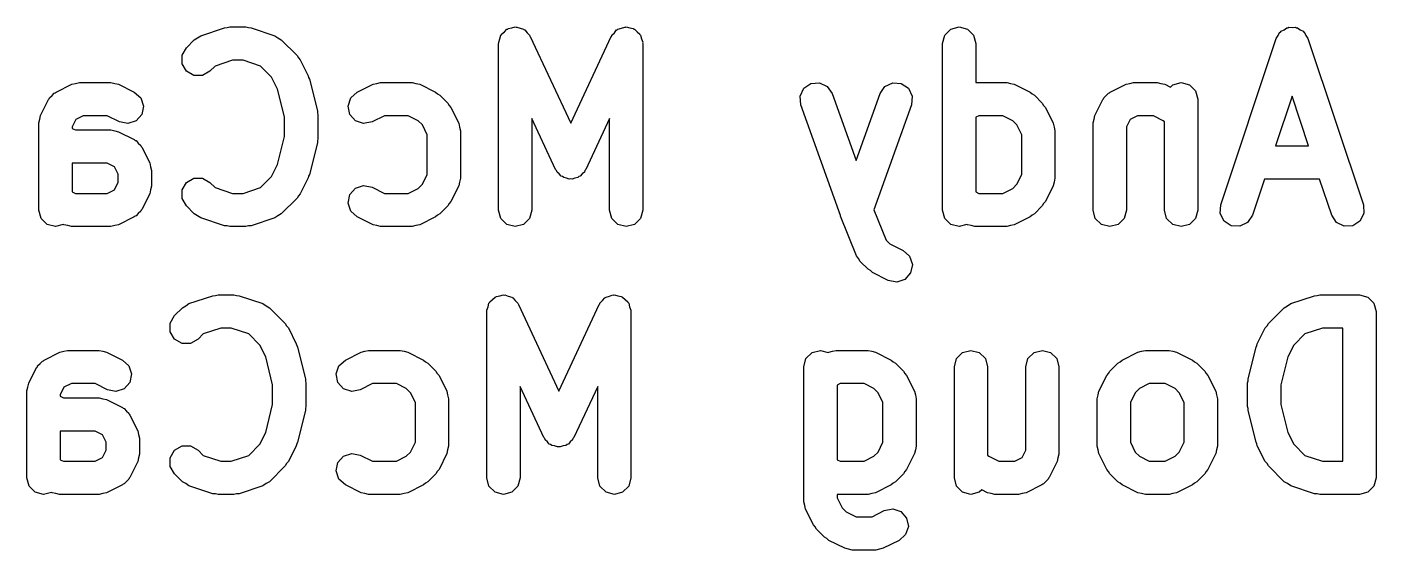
# Model space of a CAD drawing. Extents: x 112.8 to 171.6, y -69.1 to -64.2.
# Drawn here: x 125.27 to 137.43, y -69.06 to -64.34 of the extents above; entities that cross this region are included whole.
import ezdxf

# ---------------------------------------------------------------- set-up
doc = ezdxf.new("R2010")
doc.units = 0
doc.layers.add('BLACK', color=7, linetype='CONTINUOUS')

msp = doc.modelspace()

# ---------------------------------------------------------------- linework, layer by layer
at = {"layer": 'BLACK', "linetype": 'CONTINUOUS'}
for p, q in [((126.809, -64.4418), (126.838, -64.4228)), ((126.838, -64.4228), (127.052, -64.3514)), ((127.052, -64.3514), (127.076, -64.3499)), ((127.076, -64.3499), (127.1, -64.3437)), ((127.1, -64.3437), (127.243, -64.3437)), ((127.243, -64.3437), (127.266, -64.3499)), ((127.266, -64.3499), (127.29, -64.3514)), ((127.29, -64.3514), (127.504, -64.4228)), ((127.504, -64.4228), (127.533, -64.4418)), ((129.533, -64.4501), (129.541, -64.4187)), ((129.541, -64.4187), (129.546, -64.4139)), ((129.546, -64.4139), (129.548, -64.4077)), ((129.548, -64.4077), (129.573, -64.3868)), ((129.573, -64.3868), (129.596, -64.3638)), ((129.596, -64.3638), (129.603, -64.362)), ((129.603, -64.362), (129.608, -64.3577)), ((129.608, -64.3577), (129.64, -64.3521)), ((129.64, -64.3521), (129.671, -64.3437)), ((129.671, -64.3437), (129.678, -64.3454)), ((129.678, -64.3454), (129.684, -64.3442)), ((129.684, -64.3442), (129.715, -64.3554)), ((129.715, -64.3554), (129.746, -64.3638)), ((129.746, -64.3638), (129.751, -64.3685)), ((129.751, -64.3685), (129.757, -64.3708)), ((129.757, -64.3708), (129.778, -64.3957)), ((129.778, -64.3957), (129.801, -64.4187)), ((129.801, -64.4187), (129.803, -64.4251)), ((129.803, -64.4251), (129.807, -64.4302)), ((129.807, -64.4302), (130.171, -65.2104)), ((130.171, -65.2104), (130.535, -64.4302)), ((130.535, -64.4302), (130.54, -64.4251)), ((130.54, -64.4251), (130.541, -64.4187)), ((130.541, -64.4187), (130.564, -64.3957)), ((130.564, -64.3957), (130.585, -64.3708)), ((130.585, -64.3708), (130.591, -64.3685)), ((130.591, -64.3685), (130.596, -64.3638)), ((130.596, -64.3638), (130.628, -64.3554)), ((130.628, -64.3554), (130.658, -64.3442)), ((130.658, -64.3442), (130.665, -64.3454)), ((130.665, -64.3454), (130.671, -64.3437)), ((130.671, -64.3437), (130.703, -64.3521)), ((130.703, -64.3521), (130.735, -64.3577)), ((130.735, -64.3577), (130.74, -64.362)), ((130.74, -64.362), (130.746, -64.3638)), ((130.746, -64.3638), (130.769, -64.3868)), ((130.769, -64.3868), (130.794, -64.4077)), ((130.794, -64.4077), (130.796, -64.4139)), ((130.796, -64.4139), (130.801, -64.4187)), ((130.801, -64.4187), (130.81, -64.4501)), ((133.521, -64.4937), (133.541, -64.4187)), ((133.541, -64.4187), (133.596, -64.3638)), ((133.596, -64.3638), (133.671, -64.3437)), ((133.671, -64.3437), (133.746, -64.3638)), ((133.746, -64.3638), (133.801, -64.4187)), ((133.801, -64.4187), (133.821, -64.4937)), ((136.529, -64.4462), (136.545, -64.4211)), ((136.545, -64.4211), (136.559, -64.3941)), ((136.559, -64.3941), (136.567, -64.3891)), ((136.567, -64.3891), (136.572, -64.3814)), ((136.572, -64.3814), (136.599, -64.368)), ((136.599, -64.368), (136.624, -64.3514)), ((136.624, -64.3514), (136.633, -64.3508)), ((136.633, -64.3508), (136.641, -64.3467)), ((136.641, -64.3467), (136.671, -64.3485)), ((136.671, -64.3485), (136.701, -64.3467)), ((136.701, -64.3467), (136.709, -64.3508)), ((136.709, -64.3508), (136.719, -64.3514)), ((136.719, -64.3514), (136.744, -64.368)), ((136.744, -64.368), (136.771, -64.3814)), ((136.771, -64.3814), (136.776, -64.3891)), ((136.776, -64.3891), (136.783, -64.3941)), ((136.783, -64.3941), (136.797, -64.4211)), ((136.797, -64.4211), (136.814, -64.4462)), ((126.669, -64.5977), (126.708, -64.5305)), ((126.708, -64.5305), (126.779, -64.459)), ((126.779, -64.459), (126.809, -64.4418)), ((127.533, -64.4418), (127.563, -64.459)), ((127.563, -64.459), (127.706, -64.6019)), ((129.521, -64.4937), (129.523, -64.4872)), ((129.521, -65.9937), (129.521, -64.4937)), ((129.522, -64.4806), (129.533, -64.4501)), ((129.523, -64.4872), (129.522, -64.4806)), ((130.81, -64.4501), (130.821, -64.4806)), ((130.821, -64.4806), (130.819, -64.4872)), ((130.819, -64.4872), (130.821, -64.4937)), ((130.821, -64.4937), (130.821, -65.9937)), ((133.521, -65.9937), (133.521, -64.4937)), ((133.821, -64.4937), (133.821, -64.8437)), ((136.029, -65.9462), (136.529, -64.4462)), ((136.814, -64.4462), (137.314, -65.9462)), ((126.669, -64.6754), (126.669, -64.5977)), ((127.124, -64.6437), (126.967, -64.6962)), ((127.218, -64.6437), (127.124, -64.6437)), ((127.376, -64.6962), (127.218, -64.6437)), ((127.706, -64.6019), (127.718, -64.6228)), ((127.718, -64.6228), (127.734, -64.6409)), ((127.734, -64.6409), (127.805, -64.7837)), ((126.708, -64.7426), (126.669, -64.6754)), ((126.775, -64.7814), (126.708, -64.7426)), ((126.853, -64.7814), (126.775, -64.7814)), ((126.92, -64.7426), (126.853, -64.7814)), ((126.967, -64.6962), (126.92, -64.7426)), ((127.476, -64.7968), (127.376, -64.6962)), ((127.53, -64.9032), (127.476, -64.7968)), ((127.805, -64.7837), (127.809, -64.8)), ((125.533, -64.9309), (125.676, -64.8595)), ((125.676, -64.8595), (125.709, -64.8526)), ((125.709, -64.8526), (125.743, -64.8437)), ((125.743, -64.8437), (126.028, -64.8437)), ((126.028, -64.8437), (126.062, -64.8526)), ((126.062, -64.8526), (126.095, -64.8595)), ((126.095, -64.8595), (126.238, -64.9309)), ((127.593, -65.155), (127.53, -64.9032)), ((127.809, -64.8), (127.817, -64.8144)), ((127.817, -64.8144), (127.888, -65.1001)), ((128.247, -64.9309), (128.39, -64.8595)), ((128.39, -64.8595), (128.424, -64.8526)), ((128.424, -64.8526), (128.457, -64.8437)), ((128.457, -64.8437), (128.743, -64.8437)), ((128.743, -64.8437), (128.776, -64.8526)), ((128.776, -64.8526), (128.81, -64.8595)), ((128.81, -64.8595), (128.953, -64.9309)), ((132.238, -64.9667), (132.271, -64.8966)), ((132.271, -64.8966), (132.335, -64.8524)), ((132.335, -64.8524), (132.412, -64.8461)), ((132.412, -64.8461), (132.483, -64.8793)), ((132.483, -64.8793), (132.527, -64.9432)), ((132.959, -64.9432), (133.003, -64.8793)), ((133.003, -64.8793), (133.073, -64.8461)), ((133.073, -64.8461), (133.15, -64.8524)), ((133.15, -64.8524), (133.214, -64.8966)), ((133.214, -64.8966), (133.247, -64.9667)), ((133.821, -64.8437), (134.1, -64.8437)), ((134.1, -64.8437), (134.133, -64.8526)), ((134.133, -64.8526), (134.167, -64.8595)), ((134.167, -64.8595), (134.31, -64.9309)), ((135.033, -64.9309), (135.176, -64.8595)), ((135.176, -64.8595), (135.209, -64.8526)), ((135.209, -64.8526), (135.243, -64.8437)), ((135.243, -64.8437), (135.457, -64.8437)), ((135.457, -64.8437), (135.49, -64.8526)), ((135.49, -64.8526), (135.524, -64.8595)), ((135.524, -64.8595), (135.575, -64.885)), ((135.575, -64.885), (135.596, -64.8638)), ((135.596, -64.8638), (135.671, -64.8437)), ((135.671, -64.8437), (135.746, -64.8638)), ((135.746, -64.8638), (135.801, -64.9187)), ((125.394, -65.1409), (125.466, -64.998)), ((125.466, -64.998), (125.472, -64.9912)), ((125.472, -64.9912), (125.475, -64.9825)), ((125.475, -64.9825), (125.497, -64.9625)), ((125.497, -64.9625), (125.517, -64.9399)), ((125.517, -64.9399), (125.526, -64.937)), ((125.526, -64.937), (125.533, -64.9309)), ((126.238, -64.9309), (126.296, -64.9825)), ((126.296, -64.9825), (126.321, -65.0561)), ((128.164, -65.0561), (128.189, -64.9825)), ((128.189, -64.9825), (128.247, -64.9309)), ((128.953, -64.9309), (128.971, -64.947)), ((128.971, -64.947), (128.992, -64.959)), ((128.992, -64.959), (129.063, -65.0305)), ((129.063, -65.0305), (129.075, -65.0514)), ((132.244, -65.0441), (132.238, -64.9667)), ((132.527, -64.9432), (132.743, -65.5477)), ((132.743, -65.5477), (132.959, -64.9432)), ((133.247, -64.9667), (133.241, -65.0441)), ((134.31, -64.9309), (134.328, -64.947)), ((134.328, -64.947), (134.349, -64.959)), ((134.349, -64.959), (134.42, -65.0305)), ((134.42, -65.0305), (134.432, -65.0514)), ((134.894, -65.1409), (134.966, -64.998)), ((134.966, -64.998), (134.972, -64.9912)), ((134.972, -64.9912), (134.975, -64.9825)), ((134.975, -64.9825), (134.997, -64.9625)), ((134.997, -64.9625), (135.017, -64.9399)), ((135.017, -64.9399), (135.026, -64.937)), ((135.026, -64.937), (135.033, -64.9309)), ((135.801, -64.9187), (135.821, -64.9937)), ((135.821, -64.9937), (135.821, -65.9937)), ((136.671, -64.968), (136.522, -65.4151)), ((136.82, -65.4151), (136.671, -64.968)), ((125.387, -65.1747), (125.394, -65.1409)), ((125.778, -65.1437), (125.712, -65.1769)), ((125.993, -65.1437), (125.778, -65.1437)), ((126.104, -65.1993), (125.993, -65.1437)), ((126.305, -65.1322), (126.254, -65.1903)), ((126.321, -65.0561), (126.305, -65.1322)), ((127.593, -65.3323), (127.593, -65.155)), ((127.888, -65.1001), (127.888, -65.1187)), ((127.888, -65.1187), (127.893, -65.1365)), ((127.893, -65.1365), (127.893, -65.3508)), ((128.18, -65.1322), (128.164, -65.0561)), ((128.231, -65.1903), (128.18, -65.1322)), ((128.492, -65.1437), (128.381, -65.1993)), ((128.707, -65.1437), (128.492, -65.1437)), ((128.797, -65.1884), (128.707, -65.1437)), ((129.075, -65.0514), (129.091, -65.0694)), ((129.091, -65.0694), (129.163, -65.2123)), ((132.601, -66.0441), (132.244, -65.0441)), ((133.241, -65.0441), (132.903, -65.9907)), ((133.849, -65.1437), (133.821, -65.1578)), ((133.821, -65.1578), (133.821, -65.8295)), ((134.064, -65.1437), (133.849, -65.1437)), ((134.154, -65.1884), (134.064, -65.1437)), ((134.432, -65.0514), (134.448, -65.0694)), ((134.448, -65.0694), (134.52, -65.2123)), ((134.887, -65.1747), (134.894, -65.1409)), ((135.278, -65.1437), (135.212, -65.1769)), ((135.422, -65.1437), (135.278, -65.1437)), ((135.511, -65.1884), (135.422, -65.1437)), ((125.378, -65.208), (125.387, -65.1747)), ((125.378, -65.9937), (125.378, -65.208)), ((125.712, -65.1769), (125.678, -65.2434)), ((125.678, -65.2434), (125.678, -65.2581)), ((125.678, -65.2581), (125.707, -65.2722)), ((125.707, -65.2722), (126.028, -65.2722)), ((126.028, -65.2722), (126.062, -65.2812)), ((126.062, -65.2812), (126.095, -65.2881)), ((126.18, -65.2148), (126.104, -65.1993)), ((126.254, -65.1903), (126.18, -65.2148)), ((128.305, -65.2148), (128.231, -65.1903)), ((128.381, -65.1993), (128.305, -65.2148)), ((128.834, -65.2254), (128.797, -65.1884)), ((128.878, -65.3148), (128.834, -65.2254)), ((129.163, -65.2123), (129.169, -65.2461)), ((129.169, -65.2461), (129.178, -65.2794)), ((129.178, -65.2794), (129.178, -65.708)), ((130.035, -65.6285), (129.821, -65.1698)), ((129.821, -65.1698), (129.821, -65.9937)), ((130.521, -65.1698), (130.307, -65.6285)), ((130.521, -65.9937), (130.521, -65.1698)), ((134.191, -65.2254), (134.154, -65.1884)), ((134.235, -65.3148), (134.191, -65.2254)), ((134.52, -65.2123), (134.527, -65.2461)), ((134.527, -65.2461), (134.535, -65.2794)), ((134.535, -65.2794), (134.535, -65.708)), ((134.878, -65.208), (134.887, -65.1747)), ((134.878, -65.9937), (134.878, -65.208)), ((135.212, -65.1769), (135.178, -65.2434)), ((135.178, -65.2434), (135.178, -65.9937)), ((135.521, -65.1987), (135.511, -65.1884)), ((135.521, -65.9937), (135.521, -65.1987)), ((126.095, -65.2881), (126.238, -65.3595)), ((126.238, -65.3595), (126.245, -65.3656)), ((126.245, -65.3656), (126.254, -65.3685)), ((126.254, -65.3685), (126.274, -65.391)), ((126.274, -65.391), (126.296, -65.411)), ((127.53, -65.5842), (127.593, -65.3323)), ((127.888, -65.3872), (127.817, -65.6729)), ((127.893, -65.3508), (127.888, -65.3687)), ((127.888, -65.3687), (127.888, -65.3872)), ((128.878, -65.6725), (128.878, -65.3148)), ((134.235, -65.6725), (134.235, -65.3148)), ((126.296, -65.411), (126.299, -65.4197)), ((126.299, -65.4197), (126.305, -65.4266)), ((126.305, -65.4266), (126.377, -65.5694)), ((136.522, -65.4151), (136.82, -65.4151)), ((125.678, -65.5722), (125.678, -65.8295)), ((125.993, -65.5722), (125.678, -65.5722)), ((126.059, -65.6055), (125.993, -65.5722)), ((126.093, -65.6719), (126.059, -65.6055)), ((126.377, -65.5694), (126.384, -65.6032)), ((126.384, -65.6032), (126.393, -65.6365)), ((126.393, -65.6365), (126.393, -65.7794)), ((127.476, -65.6905), (127.53, -65.5842)), ((130.044, -65.6387), (130.035, -65.6285)), ((130.048, -65.6511), (130.044, -65.6387)), ((130.299, -65.6387), (130.294, -65.6511)), ((130.307, -65.6285), (130.299, -65.6387)), ((126.059, -65.8104), (126.093, -65.744)), ((126.093, -65.744), (126.093, -65.6719)), ((126.669, -65.812), (126.708, -65.7447)), ((126.708, -65.7447), (126.775, -65.7059)), ((126.775, -65.7059), (126.853, -65.7059)), ((126.853, -65.7059), (126.92, -65.7447)), ((126.92, -65.7447), (126.967, -65.7911)), ((127.376, -65.7911), (127.476, -65.6905)), ((127.805, -65.7036), (127.734, -65.8465)), ((127.809, -65.6874), (127.805, -65.7036)), ((127.817, -65.6729), (127.809, -65.6874)), ((128.797, -65.799), (128.834, -65.762)), ((128.834, -65.762), (128.878, -65.6725)), ((129.169, -65.7413), (129.163, -65.775)), ((129.178, -65.708), (129.169, -65.7413)), ((130.068, -65.6679), (130.048, -65.6511)), ((130.085, -65.688), (130.068, -65.6679)), ((130.098, -65.6925), (130.085, -65.688)), ((130.108, -65.701), (130.098, -65.6925)), ((130.134, -65.7056), (130.108, -65.701)), ((130.158, -65.7145), (130.134, -65.7056)), ((130.171, -65.7122), (130.158, -65.7145)), ((130.184, -65.7145), (130.171, -65.7122)), ((130.209, -65.7056), (130.184, -65.7145)), ((130.235, -65.701), (130.209, -65.7056)), ((130.245, -65.6925), (130.235, -65.701)), ((130.257, -65.688), (130.245, -65.6925)), ((130.274, -65.6679), (130.257, -65.688)), ((130.294, -65.6511), (130.274, -65.6679)), ((134.154, -65.799), (134.191, -65.762)), ((134.191, -65.762), (134.235, -65.6725)), ((134.527, -65.7413), (134.52, -65.775)), ((134.535, -65.708), (134.527, -65.7413)), ((136.422, -65.7151), (136.314, -66.0411)), ((136.92, -65.7151), (136.422, -65.7151)), ((137.029, -66.0411), (136.92, -65.7151)), ((125.678, -65.8295), (125.707, -65.8437)), ((125.707, -65.8437), (125.993, -65.8437)), ((125.993, -65.8437), (126.059, -65.8104)), ((126.377, -65.8465), (126.305, -65.9893)), ((126.384, -65.8127), (126.377, -65.8465)), ((126.393, -65.7794), (126.384, -65.8127)), ((126.669, -65.8896), (126.669, -65.812)), ((126.708, -65.9569), (126.669, -65.8896)), ((126.967, -65.7911), (127.124, -65.8437)), ((127.124, -65.8437), (127.218, -65.8437)), ((127.218, -65.8437), (127.376, -65.7911)), ((127.706, -65.8855), (127.563, -66.0283)), ((127.718, -65.8645), (127.706, -65.8855)), ((127.734, -65.8465), (127.718, -65.8645)), ((128.164, -65.9312), (128.18, -65.8552)), ((128.18, -65.8552), (128.231, -65.7971)), ((128.231, -65.7971), (128.305, -65.7725)), ((128.305, -65.7725), (128.381, -65.7881)), ((128.381, -65.7881), (128.492, -65.8437)), ((128.492, -65.8437), (128.707, -65.8437)), ((128.707, -65.8437), (128.797, -65.799)), ((129.163, -65.775), (129.091, -65.9179)), ((133.821, -65.8295), (133.849, -65.8437)), ((133.849, -65.8437), (134.064, -65.8437)), ((134.064, -65.8437), (134.154, -65.799)), ((134.52, -65.775), (134.448, -65.9179)), ((125.398, -66.0687), (125.378, -65.9937)), ((126.296, -66.0049), (126.274, -66.0249)), ((126.299, -65.9962), (126.296, -66.0049)), ((126.305, -65.9893), (126.299, -65.9962)), ((126.779, -66.0283), (126.708, -65.9569)), ((128.189, -66.0049), (128.164, -65.9312)), ((128.247, -66.0564), (128.189, -66.0049)), ((129.063, -65.9569), (128.992, -66.0283)), ((129.075, -65.936), (129.063, -65.9569)), ((129.091, -65.9179), (129.075, -65.936)), ((129.541, -66.0687), (129.521, -65.9937)), ((129.821, -65.9937), (129.801, -66.0687)), ((130.541, -66.0687), (130.521, -65.9937)), ((130.821, -65.9937), (130.801, -66.0687)), ((132.903, -65.9907), (133.013, -66.2665)), ((133.541, -66.0687), (133.521, -65.9937)), ((134.42, -65.9569), (134.349, -66.0283)), ((134.432, -65.936), (134.42, -65.9569)), ((134.448, -65.9179), (134.432, -65.936)), ((134.898, -66.0687), (134.878, -65.9937)), ((135.178, -65.9937), (135.158, -66.0687)), ((135.541, -66.0687), (135.521, -65.9937)), ((135.821, -65.9937), (135.801, -66.0687)), ((136.024, -66.0237), (136.029, -65.9462)), ((137.314, -65.9462), (137.318, -66.0237)), ((125.453, -66.1236), (125.398, -66.0687)), ((125.528, -66.1437), (125.453, -66.1236)), ((125.598, -66.1249), (125.528, -66.1437)), ((125.604, -66.1278), (125.598, -66.1249)), ((125.638, -66.1347), (125.604, -66.1278)), ((126.095, -66.1278), (126.062, -66.1347)), ((126.238, -66.0564), (126.095, -66.1278)), ((126.245, -66.0503), (126.238, -66.0564)), ((126.254, -66.0474), (126.245, -66.0503)), ((126.274, -66.0249), (126.254, -66.0474)), ((126.809, -66.0455), (126.779, -66.0283)), ((126.838, -66.0645), (126.809, -66.0455)), ((127.052, -66.136), (126.838, -66.0645)), ((127.504, -66.0645), (127.29, -66.136)), ((127.533, -66.0455), (127.504, -66.0645)), ((127.563, -66.0283), (127.533, -66.0455)), ((128.39, -66.1278), (128.247, -66.0564)), ((128.424, -66.1347), (128.39, -66.1278)), ((128.81, -66.1278), (128.776, -66.1347)), ((128.953, -66.0564), (128.81, -66.1278)), ((128.971, -66.0404), (128.953, -66.0564)), ((128.992, -66.0283), (128.971, -66.0404)), ((129.596, -66.1236), (129.541, -66.0687)), ((129.671, -66.1437), (129.596, -66.1236)), ((129.746, -66.1236), (129.671, -66.1437)), ((129.801, -66.0687), (129.746, -66.1236)), ((130.596, -66.1236), (130.541, -66.0687)), ((130.671, -66.1437), (130.596, -66.1236)), ((130.746, -66.1236), (130.671, -66.1437)), ((130.801, -66.0687), (130.746, -66.1236)), ((132.603, -66.0465), (132.601, -66.0441)), ((132.603, -66.0494), (132.603, -66.0465)), ((132.746, -66.4065), (132.603, -66.0494)), ((133.596, -66.1236), (133.541, -66.0687)), ((133.671, -66.1437), (133.596, -66.1236)), ((133.741, -66.1249), (133.671, -66.1437)), ((133.747, -66.1278), (133.741, -66.1249)), ((133.781, -66.1347), (133.747, -66.1278)), ((134.167, -66.1278), (134.133, -66.1347)), ((134.31, -66.0564), (134.167, -66.1278)), ((134.328, -66.0404), (134.31, -66.0564)), ((134.349, -66.0283), (134.328, -66.0404)), ((134.953, -66.1236), (134.898, -66.0687)), ((135.028, -66.1437), (134.953, -66.1236)), ((135.103, -66.1236), (135.028, -66.1437)), ((135.158, -66.0687), (135.103, -66.1236)), ((135.596, -66.1236), (135.541, -66.0687)), ((135.671, -66.1437), (135.596, -66.1236)), ((135.746, -66.1236), (135.671, -66.1437)), ((135.801, -66.0687), (135.746, -66.1236)), ((136.059, -66.0932), (136.024, -66.0237)), ((136.124, -66.136), (136.059, -66.0932)), ((136.271, -66.1059), (136.201, -66.1406)), ((136.314, -66.0411), (136.271, -66.1059)), ((137.072, -66.1059), (137.029, -66.0411)), ((137.141, -66.1406), (137.072, -66.1059)), ((137.283, -66.0932), (137.219, -66.136)), ((137.318, -66.0237), (137.283, -66.0932)), ((125.671, -66.1437), (125.638, -66.1347)), ((126.028, -66.1437), (125.671, -66.1437)), ((126.062, -66.1347), (126.028, -66.1437)), ((127.076, -66.1374), (127.052, -66.136)), ((127.1, -66.1437), (127.076, -66.1374)), ((127.243, -66.1437), (127.1, -66.1437)), ((127.266, -66.1374), (127.243, -66.1437)), ((127.29, -66.136), (127.266, -66.1374)), ((128.457, -66.1437), (128.424, -66.1347)), ((128.743, -66.1437), (128.457, -66.1437)), ((128.776, -66.1347), (128.743, -66.1437)), ((133.814, -66.1437), (133.781, -66.1347)), ((134.1, -66.1437), (133.814, -66.1437)), ((134.133, -66.1347), (134.1, -66.1437)), ((136.201, -66.1406), (136.124, -66.136)), ((137.219, -66.136), (137.141, -66.1406)), ((133.013, -66.2665), (133.046, -66.299)), ((133.046, -66.299), (133.167, -66.3595)), ((133.167, -66.3595), (133.225, -66.411)), ((132.764, -66.4307), (132.746, -66.4065)), ((132.779, -66.4569), (132.764, -66.4307)), ((132.851, -66.5283), (132.779, -66.4569)), ((133.225, -66.411), (133.25, -66.4847)), ((133.25, -66.4847), (133.234, -66.5608)), ((132.872, -66.5404), (132.851, -66.5283)), ((132.89, -66.5564), (132.872, -66.5404)), ((133.033, -66.6278), (132.89, -66.5564)), ((133.182, -66.6188), (133.109, -66.6434)), ((133.234, -66.5608), (133.182, -66.6188)), ((133.109, -66.6434), (133.033, -66.6278)), ((126.672, -66.874), (126.702, -66.8568)), ((126.702, -66.8568), (126.731, -66.8378)), ((126.731, -66.8378), (126.945, -66.7664)), ((126.945, -66.7664), (126.969, -66.7649)), ((126.969, -66.7649), (126.993, -66.7587)), ((126.993, -66.7587), (127.135, -66.7587)), ((127.135, -66.7587), (127.159, -66.7649)), ((127.159, -66.7649), (127.183, -66.7664)), ((127.183, -66.7664), (127.397, -66.8378)), ((127.397, -66.8378), (127.426, -66.8568)), ((127.426, -66.8568), (127.456, -66.874)), ((129.426, -66.8651), (129.434, -66.8337)), ((129.434, -66.8337), (129.439, -66.8289)), ((129.439, -66.8289), (129.441, -66.8227)), ((129.441, -66.8227), (129.466, -66.8018)), ((129.466, -66.8018), (129.489, -66.7788)), ((129.489, -66.7788), (129.496, -66.777)), ((129.496, -66.777), (129.501, -66.7727)), ((129.501, -66.7727), (129.533, -66.7671)), ((129.533, -66.7671), (129.564, -66.7587)), ((129.564, -66.7587), (129.571, -66.7604)), ((129.571, -66.7604), (129.577, -66.7592)), ((129.577, -66.7592), (129.608, -66.7703)), ((129.608, -66.7703), (129.639, -66.7788)), ((129.639, -66.7788), (129.644, -66.7835)), ((129.644, -66.7835), (129.65, -66.7858)), ((129.65, -66.7858), (129.671, -66.8107)), ((129.671, -66.8107), (129.694, -66.8337)), ((129.694, -66.8337), (129.696, -66.8401)), ((129.696, -66.8401), (129.7, -66.8452)), ((129.7, -66.8452), (130.064, -67.6254)), ((130.064, -67.6254), (130.428, -66.8452)), ((130.428, -66.8452), (130.432, -66.8401)), ((130.432, -66.8401), (130.434, -66.8337)), ((130.434, -66.8337), (130.457, -66.8107)), ((130.457, -66.8107), (130.478, -66.7858)), ((130.478, -66.7858), (130.484, -66.7835)), ((130.484, -66.7835), (130.489, -66.7788)), ((130.489, -66.7788), (130.52, -66.7704)), ((130.52, -66.7704), (130.551, -66.7592)), ((130.551, -66.7592), (130.558, -66.7604)), ((130.558, -66.7604), (130.564, -66.7587)), ((130.564, -66.7587), (130.595, -66.7671)), ((130.595, -66.7671), (130.627, -66.7727)), ((130.627, -66.7727), (130.633, -66.777)), ((130.633, -66.777), (130.639, -66.7788)), ((130.639, -66.7788), (130.662, -66.8018)), ((130.662, -66.8018), (130.687, -66.8227)), ((130.687, -66.8227), (130.689, -66.8289)), ((130.689, -66.8289), (130.694, -66.8337)), ((130.694, -66.8337), (130.702, -66.8651)), ((136.601, -66.874), (136.631, -66.8568)), ((136.631, -66.8568), (136.659, -66.8378)), ((136.659, -66.8378), (136.874, -66.7664)), ((136.874, -66.7664), (136.898, -66.7649)), ((136.898, -66.7649), (136.921, -66.7587)), ((136.921, -66.7587), (137.278, -66.7587)), ((137.278, -66.7587), (137.353, -66.7788)), ((137.353, -66.7788), (137.408, -66.8337)), ((137.408, -66.8337), (137.428, -66.9087)), ((126.562, -67.0127), (126.601, -66.9455)), ((126.601, -66.9455), (126.672, -66.874)), ((127.456, -66.874), (127.599, -67.0169)), ((129.414, -66.9087), (129.416, -66.9022)), ((129.414, -68.4087), (129.414, -66.9087)), ((129.415, -66.8956), (129.426, -66.8651)), ((129.416, -66.9022), (129.415, -66.8956)), ((130.702, -66.8651), (130.713, -66.8956)), ((130.713, -66.8956), (130.712, -66.9022)), ((130.712, -66.9022), (130.714, -66.9087)), ((130.714, -66.9087), (130.714, -68.4087)), ((136.458, -67.0169), (136.601, -66.874)), ((137.428, -66.9087), (137.428, -68.4087)), ((126.562, -67.0904), (126.562, -67.0127)), ((126.601, -67.1576), (126.562, -67.0904)), ((127.017, -67.0587), (126.859, -67.1112)), ((127.111, -67.0587), (127.017, -67.0587)), ((127.269, -67.1112), (127.111, -67.0587)), ((127.599, -67.0169), (127.611, -67.0378)), ((127.611, -67.0378), (127.627, -67.0559)), ((127.627, -67.0559), (127.698, -67.1987)), ((136.358, -67.1987), (136.43, -67.0559)), ((136.43, -67.0559), (136.446, -67.0378)), ((136.446, -67.0378), (136.458, -67.0169)), ((136.946, -67.0587), (136.788, -67.1112)), ((137.128, -67.0587), (136.946, -67.0587)), ((137.128, -68.2587), (137.128, -67.0587)), ((126.668, -67.1964), (126.601, -67.1576)), ((126.746, -67.1964), (126.668, -67.1964)), ((126.813, -67.1576), (126.746, -67.1964)), ((126.859, -67.1112), (126.813, -67.1576)), ((127.369, -67.2118), (127.269, -67.1112)), ((127.423, -67.3182), (127.369, -67.2118)), ((127.698, -67.1987), (127.702, -67.215)), ((127.702, -67.215), (127.71, -67.2294)), ((136.347, -67.2294), (136.355, -67.215)), ((136.355, -67.215), (136.358, -67.1987)), ((136.687, -67.2118), (136.634, -67.3182)), ((136.788, -67.1112), (136.687, -67.2118)), ((125.419, -67.352), (125.426, -67.3459)), ((125.426, -67.3459), (125.568, -67.2745)), ((125.568, -67.2745), (125.602, -67.2676)), ((125.602, -67.2676), (125.635, -67.2587)), ((125.635, -67.2587), (125.921, -67.2587)), ((125.921, -67.2587), (125.955, -67.2676)), ((125.955, -67.2676), (125.988, -67.2745)), ((125.988, -67.2745), (126.131, -67.3459)), ((126.131, -67.3459), (126.189, -67.3975)), ((127.485, -67.57), (127.423, -67.3182)), ((127.71, -67.2294), (127.781, -67.5151)), ((128.082, -67.3975), (128.14, -67.3459)), ((128.14, -67.3459), (128.283, -67.2745)), ((128.283, -67.2745), (128.316, -67.2676)), ((128.316, -67.2676), (128.35, -67.2587)), ((128.35, -67.2587), (128.635, -67.2587)), ((128.635, -67.2587), (128.669, -67.2676)), ((128.669, -67.2676), (128.703, -67.2745)), ((128.703, -67.2745), (128.845, -67.3459)), ((128.845, -67.3459), (128.863, -67.362)), ((132.271, -67.4087), (132.291, -67.3337)), ((132.291, -67.3337), (132.346, -67.2788)), ((132.346, -67.2788), (132.421, -67.2587)), ((132.421, -67.2587), (132.491, -67.2774)), ((132.491, -67.2774), (132.497, -67.2745)), ((132.497, -67.2745), (132.531, -67.2676)), ((132.531, -67.2676), (132.564, -67.2587)), ((132.564, -67.2587), (132.85, -67.2587)), ((132.85, -67.2587), (132.883, -67.2676)), ((132.883, -67.2676), (132.917, -67.2745)), ((132.917, -67.2745), (133.06, -67.3459)), ((133.06, -67.3459), (133.078, -67.362)), ((133.628, -67.4087), (133.648, -67.3337)), ((133.648, -67.3337), (133.703, -67.2788)), ((133.703, -67.2788), (133.778, -67.2587)), ((133.778, -67.2587), (133.853, -67.2788)), ((133.853, -67.2788), (133.908, -67.3337)), ((133.908, -67.3337), (133.928, -67.4087)), ((134.271, -67.4087), (134.291, -67.3337)), ((134.291, -67.3337), (134.346, -67.2788)), ((134.346, -67.2788), (134.421, -67.2587)), ((134.421, -67.2587), (134.496, -67.2788)), ((134.496, -67.2788), (134.551, -67.3337)), ((134.551, -67.3337), (134.571, -67.4087)), ((135.122, -67.362), (135.14, -67.3459)), ((135.14, -67.3459), (135.283, -67.2745)), ((135.283, -67.2745), (135.316, -67.2676)), ((135.316, -67.2676), (135.35, -67.2587)), ((135.35, -67.2587), (135.564, -67.2587)), ((135.564, -67.2587), (135.597, -67.2676)), ((135.597, -67.2676), (135.631, -67.2745)), ((135.631, -67.2745), (135.774, -67.3459)), ((135.774, -67.3459), (135.792, -67.362)), ((136.276, -67.5151), (136.347, -67.2294)), ((136.634, -67.3182), (136.571, -67.57)), ((125.287, -67.5559), (125.358, -67.413)), ((125.358, -67.413), (125.365, -67.4062)), ((125.365, -67.4062), (125.367, -67.3975)), ((125.367, -67.3975), (125.39, -67.3775)), ((125.39, -67.3775), (125.41, -67.3549)), ((125.41, -67.3549), (125.419, -67.352)), ((126.189, -67.3975), (126.214, -67.4711)), ((126.214, -67.4711), (126.198, -67.5472)), ((128.057, -67.4711), (128.082, -67.3975)), ((128.073, -67.5472), (128.057, -67.4711)), ((128.863, -67.362), (128.884, -67.374)), ((128.884, -67.374), (128.956, -67.4455)), ((128.956, -67.4455), (128.968, -67.4664)), ((128.968, -67.4664), (128.984, -67.4844)), ((132.271, -68.623), (132.271, -67.4087)), ((133.078, -67.362), (133.099, -67.374)), ((133.099, -67.374), (133.17, -67.4455)), ((133.17, -67.4455), (133.182, -67.4664)), ((133.182, -67.4664), (133.198, -67.4844)), ((133.628, -68.4087), (133.628, -67.4087)), ((133.928, -67.4087), (133.928, -68.2037)), ((134.271, -68.159), (134.271, -67.4087)), ((134.571, -67.4087), (134.571, -68.1944)), ((135.001, -67.4844), (135.017, -67.4664)), ((135.017, -67.4664), (135.029, -67.4455)), ((135.029, -67.4455), (135.101, -67.374)), ((135.101, -67.374), (135.122, -67.362)), ((135.792, -67.362), (135.813, -67.374)), ((135.813, -67.374), (135.884, -67.4455)), ((135.884, -67.4455), (135.896, -67.4664)), ((135.896, -67.4664), (135.913, -67.4844)), ((125.271, -67.623), (125.28, -67.5897)), ((125.28, -67.5897), (125.287, -67.5559)), ((125.604, -67.5919), (125.571, -67.6584)), ((125.671, -67.5587), (125.604, -67.5919)), ((125.886, -67.5587), (125.671, -67.5587)), ((125.997, -67.6143), (125.886, -67.5587)), ((126.198, -67.5472), (126.147, -67.6053)), ((127.485, -67.7473), (127.485, -67.57)), ((127.781, -67.5151), (127.781, -67.5336)), ((127.781, -67.5336), (127.785, -67.5515)), ((127.785, -67.5515), (127.785, -67.7658)), ((128.124, -67.6053), (128.073, -67.5472)), ((128.385, -67.5587), (128.274, -67.6143)), ((128.6, -67.5587), (128.385, -67.5587)), ((128.689, -67.6034), (128.6, -67.5587)), ((128.984, -67.4844), (129.055, -67.6273)), ((129.928, -68.0435), (129.714, -67.5848)), ((129.714, -67.5848), (129.714, -68.4087)), ((130.414, -67.5848), (130.2, -68.0435)), ((130.414, -68.4087), (130.414, -67.5848)), ((132.599, -67.5587), (132.571, -67.5728)), ((132.571, -67.5728), (132.571, -68.2445)), ((132.814, -67.5587), (132.599, -67.5587)), ((132.904, -67.6034), (132.814, -67.5587)), ((133.198, -67.4844), (133.27, -67.6273)), ((134.93, -67.6273), (135.001, -67.4844)), ((135.385, -67.5587), (135.296, -67.6034)), ((135.529, -67.5587), (135.385, -67.5587)), ((135.618, -67.6034), (135.529, -67.5587)), ((135.913, -67.4844), (135.984, -67.6273)), ((136.271, -67.5515), (136.276, -67.5336)), ((136.271, -67.7658), (136.271, -67.5515)), ((136.276, -67.5336), (136.276, -67.5151)), ((136.571, -67.57), (136.571, -67.7473)), ((125.271, -68.4087), (125.271, -67.623)), ((125.571, -67.6584), (125.571, -67.6731)), ((125.571, -67.6731), (125.599, -67.6872)), ((125.599, -67.6872), (125.921, -67.6872)), ((125.921, -67.6872), (125.955, -67.6962)), ((125.955, -67.6962), (125.988, -67.7031)), ((125.988, -67.7031), (126.131, -67.7745)), ((126.073, -67.6298), (125.997, -67.6143)), ((126.147, -67.6053), (126.073, -67.6298)), ((128.198, -67.6298), (128.124, -67.6053)), ((128.274, -67.6143), (128.198, -67.6298)), ((128.726, -67.6404), (128.689, -67.6034)), ((128.771, -67.7298), (128.726, -67.6404)), ((129.055, -67.6273), (129.062, -67.6611)), ((129.062, -67.6611), (129.071, -67.6944)), ((129.071, -67.6944), (129.071, -68.123)), ((132.941, -67.6404), (132.904, -67.6034)), ((132.985, -67.7298), (132.941, -67.6404)), ((133.27, -67.6273), (133.277, -67.6611)), ((133.277, -67.6611), (133.285, -67.6944)), ((133.285, -67.6944), (133.285, -68.123)), ((134.914, -67.6944), (134.923, -67.6611)), ((134.914, -68.123), (134.914, -67.6944)), ((134.923, -67.6611), (134.93, -67.6273)), ((135.259, -67.6404), (135.214, -67.7298)), ((135.296, -67.6034), (135.259, -67.6404)), ((135.655, -67.6404), (135.618, -67.6034)), ((135.7, -67.7298), (135.655, -67.6404)), ((135.984, -67.6273), (135.991, -67.6611)), ((135.991, -67.6611), (136, -67.6944)), ((136, -67.6944), (136, -68.123)), ((126.131, -67.7745), (126.138, -67.7806)), ((126.138, -67.7806), (126.147, -67.7835)), ((126.147, -67.7835), (126.167, -67.806)), ((126.167, -67.806), (126.189, -67.826)), ((126.189, -67.826), (126.192, -67.8347)), ((126.192, -67.8347), (126.198, -67.8416)), ((127.423, -67.9992), (127.485, -67.7473)), ((127.781, -67.8022), (127.71, -68.0879)), ((127.785, -67.7658), (127.781, -67.7837)), ((127.781, -67.7837), (127.781, -67.8022)), ((128.771, -68.0875), (128.771, -67.7298)), ((132.985, -68.0875), (132.985, -67.7298)), ((135.214, -67.7298), (135.214, -68.0875)), ((135.7, -68.0875), (135.7, -67.7298)), ((136.276, -67.7837), (136.271, -67.7658)), ((136.276, -67.8022), (136.276, -67.7837)), ((136.347, -68.0879), (136.276, -67.8022)), ((136.571, -67.7473), (136.634, -67.9992)), ((126.198, -67.8416), (126.27, -67.9844)), ((125.571, -67.9872), (125.571, -68.2445)), ((125.886, -67.9872), (125.571, -67.9872)), ((125.952, -68.0205), (125.886, -67.9872)), ((125.985, -68.0869), (125.952, -68.0205)), ((126.27, -67.9844), (126.277, -68.0182)), ((126.277, -68.0182), (126.285, -68.0515)), ((126.285, -68.0515), (126.285, -68.1944)), ((127.369, -68.1055), (127.423, -67.9992)), ((129.937, -68.0537), (129.928, -68.0435)), ((129.941, -68.0661), (129.937, -68.0537)), ((129.961, -68.0829), (129.941, -68.0661)), ((130.187, -68.0661), (130.167, -68.0829)), ((130.191, -68.0537), (130.187, -68.0661)), ((130.2, -68.0435), (130.191, -68.0537)), ((136.634, -67.9992), (136.687, -68.1055)), ((125.952, -68.2254), (125.985, -68.159)), ((125.985, -68.159), (125.985, -68.0869)), ((126.285, -68.1944), (126.277, -68.2277)), ((126.562, -68.227), (126.601, -68.1597)), ((126.601, -68.1597), (126.668, -68.1209)), ((126.668, -68.1209), (126.746, -68.1209)), ((126.746, -68.1209), (126.813, -68.1597)), ((126.813, -68.1597), (126.859, -68.2061)), ((127.269, -68.2061), (127.369, -68.1055)), ((127.698, -68.1186), (127.627, -68.2615)), ((127.702, -68.1024), (127.698, -68.1186)), ((127.71, -68.0879), (127.702, -68.1024)), ((128.124, -68.2121), (128.198, -68.1875)), ((128.198, -68.1875), (128.274, -68.2031)), ((128.689, -68.214), (128.726, -68.177)), ((128.726, -68.177), (128.771, -68.0875)), ((129.055, -68.19), (128.984, -68.3329)), ((129.062, -68.1563), (129.055, -68.19)), ((129.071, -68.123), (129.062, -68.1563)), ((129.978, -68.103), (129.961, -68.0829)), ((129.99, -68.1075), (129.978, -68.103)), ((130.001, -68.116), (129.99, -68.1075)), ((130.026, -68.1206), (130.001, -68.116)), ((130.051, -68.1295), (130.026, -68.1206)), ((130.064, -68.1272), (130.051, -68.1295)), ((130.077, -68.1295), (130.064, -68.1272)), ((130.102, -68.1206), (130.077, -68.1295)), ((130.127, -68.116), (130.102, -68.1206)), ((130.138, -68.1075), (130.127, -68.116)), ((130.15, -68.103), (130.138, -68.1075)), ((130.167, -68.0829), (130.15, -68.103)), ((132.904, -68.214), (132.941, -68.177)), ((132.941, -68.177), (132.985, -68.0875)), ((133.27, -68.19), (133.198, -68.3329)), ((133.277, -68.1563), (133.27, -68.19)), ((133.285, -68.123), (133.277, -68.1563)), ((134.238, -68.2254), (134.271, -68.159)), ((134.571, -68.1944), (134.562, -68.2277)), ((134.923, -68.1563), (134.914, -68.123)), ((134.93, -68.19), (134.923, -68.1563)), ((135.001, -68.3329), (134.93, -68.19)), ((135.214, -68.0875), (135.259, -68.177)), ((135.259, -68.177), (135.296, -68.214)), ((135.618, -68.214), (135.655, -68.177)), ((135.655, -68.177), (135.7, -68.0875)), ((135.984, -68.19), (135.913, -68.3329)), ((135.991, -68.1563), (135.984, -68.19)), ((136, -68.123), (135.991, -68.1563)), ((136.355, -68.1024), (136.347, -68.0879)), ((136.358, -68.1186), (136.355, -68.1024)), ((136.43, -68.2615), (136.358, -68.1186)), ((136.687, -68.1055), (136.788, -68.2061)), ((125.571, -68.2445), (125.599, -68.2587)), ((125.599, -68.2587), (125.886, -68.2587)), ((125.886, -68.2587), (125.952, -68.2254)), ((126.27, -68.2615), (126.198, -68.4043)), ((126.277, -68.2277), (126.27, -68.2615)), ((126.562, -68.3046), (126.562, -68.227)), ((126.601, -68.3719), (126.562, -68.3046)), ((126.859, -68.2061), (127.017, -68.2587)), ((127.017, -68.2587), (127.111, -68.2587)), ((127.111, -68.2587), (127.269, -68.2061)), ((127.599, -68.3005), (127.456, -68.4433)), ((127.611, -68.2795), (127.599, -68.3005)), ((127.627, -68.2615), (127.611, -68.2795)), ((128.057, -68.3462), (128.073, -68.2702)), ((128.073, -68.2702), (128.124, -68.2121)), ((128.274, -68.2031), (128.385, -68.2587)), ((128.385, -68.2587), (128.6, -68.2587)), ((128.6, -68.2587), (128.689, -68.214)), ((132.571, -68.2445), (132.599, -68.2587)), ((132.599, -68.2587), (132.814, -68.2587)), ((132.814, -68.2587), (132.904, -68.214)), ((133.928, -68.2037), (133.939, -68.214)), ((133.939, -68.214), (134.028, -68.2587)), ((134.028, -68.2587), (134.172, -68.2587)), ((134.172, -68.2587), (134.238, -68.2254)), ((134.555, -68.2615), (134.484, -68.4043)), ((134.562, -68.2277), (134.555, -68.2615)), ((135.296, -68.214), (135.385, -68.2587)), ((135.385, -68.2587), (135.529, -68.2587)), ((135.529, -68.2587), (135.618, -68.214)), ((136.446, -68.2795), (136.43, -68.2615)), ((136.458, -68.3005), (136.446, -68.2795)), ((136.601, -68.4433), (136.458, -68.3005)), ((136.788, -68.2061), (136.946, -68.2587)), ((136.946, -68.2587), (137.128, -68.2587)), ((125.291, -68.4837), (125.271, -68.4087)), ((126.167, -68.4399), (126.147, -68.4624)), ((126.189, -68.4199), (126.167, -68.4399)), ((126.192, -68.4112), (126.189, -68.4199)), ((126.198, -68.4043), (126.192, -68.4112)), ((126.672, -68.4433), (126.601, -68.3719)), ((126.702, -68.4605), (126.672, -68.4433)), ((127.456, -68.4433), (127.426, -68.4605)), ((128.082, -68.4199), (128.057, -68.3462)), ((128.14, -68.4714), (128.082, -68.4199)), ((128.884, -68.4433), (128.863, -68.4554)), ((128.956, -68.3719), (128.884, -68.4433)), ((128.968, -68.351), (128.956, -68.3719)), ((128.984, -68.3329), (128.968, -68.351)), ((129.434, -68.4837), (129.414, -68.4087)), ((129.714, -68.4087), (129.694, -68.4837)), ((130.434, -68.4837), (130.414, -68.4087)), ((130.714, -68.4087), (130.694, -68.4837)), ((133.099, -68.4433), (133.078, -68.4554)), ((133.17, -68.3719), (133.099, -68.4433)), ((133.182, -68.351), (133.17, -68.3719)), ((133.198, -68.3329), (133.182, -68.351)), ((133.648, -68.4837), (133.628, -68.4087)), ((134.452, -68.4399), (134.432, -68.4624)), ((134.475, -68.4199), (134.452, -68.4399)), ((134.478, -68.4112), (134.475, -68.4199)), ((134.484, -68.4043), (134.478, -68.4112)), ((135.017, -68.351), (135.001, -68.3329)), ((135.029, -68.3719), (135.017, -68.351)), ((135.101, -68.4433), (135.029, -68.3719)), ((135.122, -68.4554), (135.101, -68.4433)), ((135.813, -68.4433), (135.792, -68.4554)), ((135.884, -68.3719), (135.813, -68.4433)), ((135.896, -68.351), (135.884, -68.3719)), ((135.913, -68.3329), (135.896, -68.351)), ((136.631, -68.4605), (136.601, -68.4433)), ((137.428, -68.4087), (137.408, -68.4837)), ((125.346, -68.5386), (125.291, -68.4837)), ((125.421, -68.5587), (125.346, -68.5386)), ((125.491, -68.5399), (125.421, -68.5587)), ((125.497, -68.5428), (125.491, -68.5399)), ((125.531, -68.5497), (125.497, -68.5428)), ((125.564, -68.5587), (125.531, -68.5497)), ((125.921, -68.5587), (125.564, -68.5587)), ((125.955, -68.5497), (125.921, -68.5587)), ((125.988, -68.5428), (125.955, -68.5497)), ((126.131, -68.4714), (125.988, -68.5428)), ((126.138, -68.4653), (126.131, -68.4714)), ((126.147, -68.4624), (126.138, -68.4653)), ((126.731, -68.4795), (126.702, -68.4605)), ((126.945, -68.551), (126.731, -68.4795)), ((126.969, -68.5524), (126.945, -68.551)), ((126.993, -68.5587), (126.969, -68.5524)), ((127.135, -68.5587), (126.993, -68.5587)), ((127.159, -68.5524), (127.135, -68.5587)), ((127.183, -68.551), (127.159, -68.5524)), ((127.397, -68.4795), (127.183, -68.551)), ((127.426, -68.4605), (127.397, -68.4795)), ((128.283, -68.5428), (128.14, -68.4714)), ((128.316, -68.5497), (128.283, -68.5428)), ((128.35, -68.5587), (128.316, -68.5497)), ((128.635, -68.5587), (128.35, -68.5587)), ((128.669, -68.5497), (128.635, -68.5587)), ((128.703, -68.5428), (128.669, -68.5497)), ((128.845, -68.4714), (128.703, -68.5428)), ((128.863, -68.4554), (128.845, -68.4714)), ((129.489, -68.5386), (129.434, -68.4837)), ((129.564, -68.5587), (129.489, -68.5386)), ((129.639, -68.5386), (129.564, -68.5587)), ((129.694, -68.4837), (129.639, -68.5386)), ((130.489, -68.5386), (130.434, -68.4837)), ((130.564, -68.5587), (130.489, -68.5386)), ((130.639, -68.5386), (130.564, -68.5587)), ((130.694, -68.4837), (130.639, -68.5386)), ((132.85, -68.5587), (132.571, -68.5587)), ((132.571, -68.5587), (132.571, -68.5875)), ((132.883, -68.5497), (132.85, -68.5587)), ((132.917, -68.5428), (132.883, -68.5497)), ((133.06, -68.4714), (132.917, -68.5428)), ((133.078, -68.4554), (133.06, -68.4714)), ((133.703, -68.5386), (133.648, -68.4837)), ((133.778, -68.5587), (133.703, -68.5386)), ((133.853, -68.5386), (133.778, -68.5587)), ((133.875, -68.5173), (133.853, -68.5386)), ((133.926, -68.5428), (133.875, -68.5173)), ((133.959, -68.5497), (133.926, -68.5428)), ((133.993, -68.5587), (133.959, -68.5497)), ((134.207, -68.5587), (133.993, -68.5587)), ((134.24, -68.5497), (134.207, -68.5587)), ((134.274, -68.5428), (134.24, -68.5497)), ((134.417, -68.4714), (134.274, -68.5428)), ((134.424, -68.4653), (134.417, -68.4714)), ((134.432, -68.4624), (134.424, -68.4653)), ((135.14, -68.4714), (135.122, -68.4554)), ((135.283, -68.5428), (135.14, -68.4714)), ((135.316, -68.5497), (135.283, -68.5428)), ((135.35, -68.5587), (135.316, -68.5497)), ((135.564, -68.5587), (135.35, -68.5587)), ((135.597, -68.5497), (135.564, -68.5587)), ((135.631, -68.5428), (135.597, -68.5497)), ((135.774, -68.4714), (135.631, -68.5428)), ((135.792, -68.4554), (135.774, -68.4714)), ((136.659, -68.4795), (136.631, -68.4605)), ((136.874, -68.551), (136.659, -68.4795)), ((136.898, -68.5524), (136.874, -68.551)), ((136.921, -68.5587), (136.898, -68.5524)), ((137.278, -68.5587), (136.921, -68.5587)), ((137.353, -68.5386), (137.278, -68.5587)), ((137.408, -68.4837), (137.353, -68.5386)), ((132.28, -68.6563), (132.271, -68.623)), ((132.287, -68.69), (132.28, -68.6563)), ((132.571, -68.5875), (132.616, -68.677)), ((132.616, -68.677), (132.653, -68.714)), ((132.358, -68.8329), (132.287, -68.69)), ((132.653, -68.714), (132.742, -68.7587)), ((132.742, -68.7587), (132.886, -68.7587)), ((132.886, -68.7587), (132.997, -68.7031)), ((132.997, -68.7031), (133.073, -68.6875)), ((133.073, -68.6875), (133.147, -68.7121)), ((133.147, -68.7121), (133.198, -68.7702)), ((133.198, -68.7702), (133.214, -68.8462)), ((132.374, -68.851), (132.358, -68.8329)), ((132.387, -68.8719), (132.374, -68.851)), ((132.458, -68.9433), (132.387, -68.8719)), ((133.189, -68.9199), (133.131, -68.9714)), ((133.214, -68.8462), (133.189, -68.9199)), ((132.479, -68.9554), (132.458, -68.9433)), ((132.497, -68.9714), (132.479, -68.9554)), ((132.64, -69.0428), (132.497, -68.9714)), ((132.674, -69.0497), (132.64, -69.0428)), ((132.707, -69.0587), (132.674, -69.0497)), ((132.955, -69.0497), (132.921, -69.0587)), ((132.988, -69.0428), (132.955, -69.0497)), ((133.131, -68.9714), (132.988, -69.0428)), ((132.921, -69.0587), (132.707, -69.0587))]:
    msp.add_line(p, q, dxfattribs=at)

doc.saveas('drawing.dxf')
